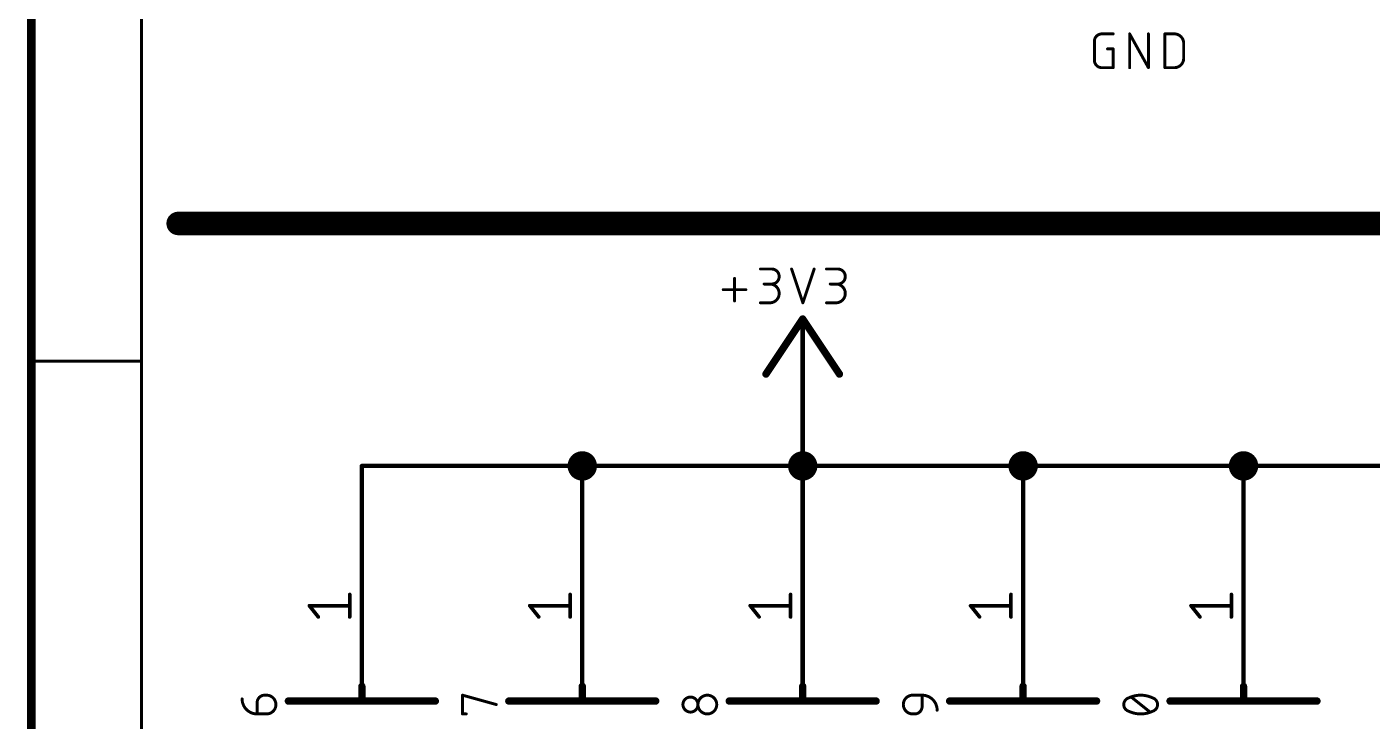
# Model space of a CAD drawing. Extents: x 0 to 261, y -15 to 164.
# Drawn here: x -0.15 to 46.36, y 104.72 to 128.71 of the extents above; entities that cross this region are included whole.
import ezdxf

# ---------------------------------------------------------------- set-up
doc = ezdxf.new("R2010")
doc.units = 0
for name, color, linetype in [('91', 110, 'CONTINUOUS'), ('94', 12, 'CONTINUOUS'), ('95', 253, 'CONTINUOUS'), ('96', 253, 'CONTINUOUS')]:
    doc.layers.add(name, color=color, linetype=linetype)

msp = doc.modelspace()

# ---------------------------------------------------------------- linework, layer by layer
at = {"layer": '91', "const_width": 0.1524}
for points in [[(26.67, 116.078), (26.67, 113.538)], [(11.43, 110.998), (11.43, 113.538)], [(11.43, 113.538), (19.05, 113.538)], [(19.05, 113.538), (19.05, 110.998)], [(26.67, 113.538), (19.05, 113.538)], [(26.67, 110.998), (26.67, 113.538)], [(34.29, 113.538), (26.67, 113.538)], [(34.29, 110.998), (34.29, 113.538)], [(41.91, 113.538), (34.29, 113.538)], [(41.91, 110.998), (41.91, 113.538)], [(46.99, 113.538), (41.91, 113.538)]]:
    msp.add_lwpolyline(points, dxfattribs=at)
at = {"layer": '91'}
for points, const_width in [([(26.7081, 116.078, 1), (26.6319, 116.078)], 0.0762), ([(19.05, 113.284, 1), (19.05, 113.792, 1), (19.05, 113.284)], 0.508), ([(26.67, 113.284, 1), (26.67, 113.792, 1), (26.67, 113.284)], 0.508), ([(34.29, 113.284, 1), (34.29, 113.792, 1), (34.29, 113.284)], 0.508), ([(41.91, 113.284, 1), (41.91, 113.792, 1), (41.91, 113.284)], 0.508), ([(11.4681, 113.538, 1), (11.3919, 113.538)], 0.0762), ([(11.43, 113.5761, 1), (11.43, 113.4999)], 0.0762), ([(19.0881, 113.538, 1), (19.0119, 113.538)], 0.0762), ([(19.05, 113.5761, 1), (19.05, 113.4999)], 0.0762), ([(19.05, 113.4999, 1), (19.05, 113.5761)], 0.0762), ([(26.7081, 113.538, 1), (26.6319, 113.538)], 0.0762), ([(26.67, 113.5761, 1), (26.67, 113.4999)], 0.0762), ([(26.6319, 113.538, 1), (26.7081, 113.538)], 0.0762), ([(26.67, 113.4999, 1), (26.67, 113.5761)], 0.0762), ([(34.3281, 113.538, 1), (34.2519, 113.538)], 0.0762), ([(34.29, 113.5761, 1), (34.29, 113.4999)], 0.0762), ([(34.29, 113.4999, 1), (34.29, 113.5761)], 0.0762), ([(41.9481, 113.538, 1), (41.8719, 113.538)], 0.0762), ([(41.91, 113.5761, 1), (41.91, 113.4999)], 0.0762), ([(41.91, 113.4999, 1), (41.91, 113.5761)], 0.0762), ([(11.3919, 110.998, 1), (11.4681, 110.998)], 0.0762), ([(19.0119, 110.998, 1), (19.0881, 110.998)], 0.0762), ([(26.6319, 110.998, 1), (26.7081, 110.998)], 0.0762), ([(34.2519, 110.998, 1), (34.3281, 110.998)], 0.0762), ([(41.8719, 110.998, 1), (41.9481, 110.998)], 0.0762)]:
    msp.add_lwpolyline(points, format="xyb", dxfattribs=dict(at, const_width=const_width))
at = {"layer": '94'}
for points, const_width in [([(0, 163.83), (0, -15.24)], 0.3), ([(3.81, 160.02), (3.81, -11.43)], 0.1), ([(26.67, 118.618), (25.4, 116.713)], 0.254), ([(27.94, 116.713), (26.67, 118.618)], 0.254), ([(26.67, 116.078), (26.67, 118.618)], 0.1524), ([(0, 117.1575), (3.81, 117.1575)], 0.1), ([(11.43, 110.998), (11.43, 105.918)], 0.1524), ([(19.05, 110.998), (19.05, 105.918)], 0.1524), ([(26.67, 110.998), (26.67, 105.918)], 0.1524), ([(34.29, 110.998), (34.29, 105.918)], 0.1524), ([(41.91, 110.998), (41.91, 105.918)], 0.1524), ([(11.43, 105.918), (11.43, 105.41)], 0.254), ([(19.05, 105.918), (19.05, 105.41)], 0.254), ([(26.67, 105.918), (26.67, 105.41)], 0.254), ([(34.29, 105.918), (34.29, 105.41)], 0.254), ([(41.91, 105.918), (41.91, 105.41)], 0.254), ([(13.97, 105.41), (8.89, 105.41)], 0.254), ([(21.59, 105.41), (16.51, 105.41)], 0.254), ([(29.21, 105.41), (24.13, 105.41)], 0.254), ([(36.83, 105.41), (31.75, 105.41)], 0.254), ([(44.45, 105.41), (39.37, 105.41)], 0.254)]:
    msp.add_lwpolyline(points, dxfattribs=dict(at, const_width=const_width))
for points, const_width in [([(26.7228, 118.6532, 1), (26.6172, 118.5828)], 0.127), ([(26.7228, 118.5828, 1), (26.6172, 118.6532)], 0.127), ([(26.7081, 118.618, 1), (26.6319, 118.618)], 0.0762), ([(0, 117.1825, 1), (0, 117.1325)], 0.05), ([(3.81, 117.1325, 1), (3.81, 117.1825)], 0.05), ([(25.3472, 116.7482, 1), (25.4528, 116.6778)], 0.127), ([(27.8872, 116.6778, 1), (27.9928, 116.7482)], 0.127), ([(26.6319, 116.078, 1), (26.7081, 116.078)], 0.0762), ([(11.4681, 110.998, 1), (11.3919, 110.998)], 0.0762), ([(19.0881, 110.998, 1), (19.0119, 110.998)], 0.0762), ([(26.7081, 110.998, 1), (26.6319, 110.998)], 0.0762), ([(34.3281, 110.998, 1), (34.2519, 110.998)], 0.0762), ([(41.9481, 110.998, 1), (41.8719, 110.998)], 0.0762), ([(11.4935, 105.918, 1), (11.3665, 105.918)], 0.127), ([(19.1135, 105.918, 1), (18.9865, 105.918)], 0.127), ([(26.7335, 105.918, 1), (26.6065, 105.918)], 0.127), ([(34.3535, 105.918, 1), (34.2265, 105.918)], 0.127), ([(41.9735, 105.918, 1), (41.8465, 105.918)], 0.127), ([(11.3919, 105.918, 1), (11.4681, 105.918)], 0.0762), ([(19.0119, 105.918, 1), (19.0881, 105.918)], 0.0762), ([(26.6319, 105.918, 1), (26.7081, 105.918)], 0.0762), ([(34.2519, 105.918, 1), (34.3281, 105.918)], 0.0762), ([(41.8719, 105.918, 1), (41.9481, 105.918)], 0.0762), ([(8.89, 105.4735, 1), (8.89, 105.3465)], 0.127), ([(11.3665, 105.41, 1), (11.4935, 105.41)], 0.127), ([(13.97, 105.3465, 1), (13.97, 105.4735)], 0.127), ([(16.51, 105.4735, 1), (16.51, 105.3465)], 0.127), ([(18.9865, 105.41, 1), (19.1135, 105.41)], 0.127), ([(21.59, 105.3465, 1), (21.59, 105.4735)], 0.127), ([(24.13, 105.4735, 1), (24.13, 105.3465)], 0.127), ([(26.6065, 105.41, 1), (26.7335, 105.41)], 0.127), ([(29.21, 105.3465, 1), (29.21, 105.4735)], 0.127), ([(31.75, 105.4735, 1), (31.75, 105.3465)], 0.127), ([(34.2265, 105.41, 1), (34.3535, 105.41)], 0.127), ([(36.83, 105.3465, 1), (36.83, 105.4735)], 0.127), ([(39.37, 105.4735, 1), (39.37, 105.3465)], 0.127), ([(41.8465, 105.41, 1), (41.9735, 105.41)], 0.127), ([(44.45, 105.3465, 1), (44.45, 105.4735)], 0.127)]:
    msp.add_lwpolyline(points, format="xyb", dxfattribs=dict(at, const_width=const_width))
at = {"layer": '95'}
for points, const_width in [([(5.08, 121.92), (99.06, 121.92)], 0.8128), ([(11.0109, 108.3183), (11.0109, 109.0944)], 0.127), ([(18.6309, 108.3183), (18.6309, 109.0944)], 0.127), ([(26.2509, 108.3183), (26.2509, 109.0944)], 0.127), ([(33.8709, 108.3183), (33.8709, 109.0944)], 0.127), ([(41.4909, 108.3183), (41.4909, 109.0944)], 0.127), ([(9.9243, 108.3183), (9.6139, 108.7064)], 0.127), ([(9.6139, 108.7064), (11.0109, 108.7064)], 0.127), ([(17.5443, 108.3183), (17.2339, 108.7064)], 0.127), ([(17.2339, 108.7064), (18.6309, 108.7064)], 0.127), ([(25.1643, 108.3183), (24.8539, 108.7064)], 0.127), ([(24.8539, 108.7064), (26.2509, 108.7064)], 0.127), ([(32.7843, 108.3183), (32.4739, 108.7064)], 0.127), ([(32.4739, 108.7064), (33.8709, 108.7064)], 0.127), ([(40.4043, 108.3183), (40.0939, 108.7064)], 0.127), ([(40.0939, 108.7064), (41.4909, 108.7064)], 0.127), ([(8.0687, 105.6132), (8.1336, 105.6132)], 0.1016), ([(14.9098, 104.9641), (14.9098, 105.6132)], 0.1016), ([(14.9098, 105.6132), (16.0782, 105.2886)], 0.1016), ([(30.4744, 105.6132), (30.7989, 105.6132)], 0.1016), ([(30.7989, 105.6132), (30.7989, 105.2237)], 0.1016), ([(38.6786, 105.029), (38.0294, 105.5483)], 0.1016), ([(7.8091, 104.9641), (7.8091, 105.3536)], 0.1016), ([(8.1336, 104.9641), (7.8091, 104.9641)], 0.1016), ([(15.0396, 104.9641), (14.9098, 104.9641)], 0.1016), ([(30.5393, 104.9641), (30.4744, 104.9641)], 0.1016)]:
    msp.add_lwpolyline(points, dxfattribs=dict(at, const_width=const_width))
for points, const_width in [([(5.08, 122.1232, 1), (5.08, 121.7168)], 0.4064), ([(11.0427, 109.0944, 1), (10.9792, 109.0944)], 0.0635), ([(18.6626, 109.0944, 1), (18.5992, 109.0944)], 0.0635), ([(26.2827, 109.0944, 1), (26.2192, 109.0944)], 0.0635), ([(33.9027, 109.0944, 1), (33.8391, 109.0944)], 0.0635), ([(41.5227, 109.0944, 1), (41.4592, 109.0944)], 0.0635), ([(9.6387, 108.7262, 1), (9.5891, 108.6865)], 0.0635), ([(9.6139, 108.7381, 1), (9.6139, 108.6746)], 0.0635), ([(9.8996, 108.2985, 1), (9.9491, 108.3381)], 0.0635), ([(11.0109, 108.6746, 1), (11.0109, 108.7381)], 0.0635), ([(17.2587, 108.7262, 1), (17.2091, 108.6865)], 0.0635), ([(17.2339, 108.7381, 1), (17.2339, 108.6746)], 0.0635), ([(17.5196, 108.2985, 1), (17.5691, 108.3381)], 0.0635), ([(18.6309, 108.6746, 1), (18.6309, 108.7381)], 0.0635), ([(24.8787, 108.7262, 1), (24.8291, 108.6865)], 0.0635), ([(24.8539, 108.7381, 1), (24.8539, 108.6746)], 0.0635), ([(25.1396, 108.2985, 1), (25.1891, 108.3381)], 0.0635), ([(26.2509, 108.6746, 1), (26.2509, 108.7381)], 0.0635), ([(32.4987, 108.7262, 1), (32.4491, 108.6865)], 0.0635), ([(32.4739, 108.7381, 1), (32.4739, 108.6746)], 0.0635), ([(32.7596, 108.2985, 1), (32.8091, 108.3381)], 0.0635), ([(33.8709, 108.6746, 1), (33.8709, 108.7381)], 0.0635), ([(40.1187, 108.7262, 1), (40.0691, 108.6865)], 0.0635), ([(40.0939, 108.7381, 1), (40.0939, 108.6746)], 0.0635), ([(40.3796, 108.2985, 1), (40.4291, 108.3381)], 0.0635), ([(41.4909, 108.6746, 1), (41.4909, 108.7381)], 0.0635), ([(10.9792, 108.3183, 1), (11.0427, 108.3183)], 0.0635), ([(18.5992, 108.3183, 1), (18.6626, 108.3183)], 0.0635), ([(26.2192, 108.3183, 1), (26.2827, 108.3183)], 0.0635), ([(33.8391, 108.3183, 1), (33.9027, 108.3183)], 0.0635), ([(41.4592, 108.3183, 1), (41.5227, 108.3183)], 0.0635), ([(8.0687, 105.6132, 0.4142), (7.8091, 105.3536)], 0.1016), ([(8.0687, 105.6386, 1), (8.0687, 105.5878)], 0.0508), ([(8.0687, 105.5878, 1), (8.0687, 105.6386)], 0.0508), ([(8.1336, 104.9641, 1), (8.1336, 105.6132)], 0.1016), ([(8.1336, 105.6386, 1), (8.1336, 105.5878)], 0.0508), ([(8.1336, 105.5878, 1), (8.1336, 105.6386)], 0.0508), ([(14.9352, 105.6132, 1), (14.8844, 105.6132)], 0.0508), ([(14.9166, 105.6377, 1), (14.903, 105.5887)], 0.0508), ([(22.7894, 105.5483, 1), (22.7894, 105.029)], 0.1016), ([(22.7894, 105.029, 1), (22.7894, 105.5483)], 0.1016), ([(22.7894, 105.5737, 1), (22.7894, 105.5229)], 0.0508), ([(22.7894, 105.5229, 1), (22.7894, 105.5737)], 0.0508), ([(23.3736, 105.6132, 1), (23.3736, 104.9641)], 0.1016), ([(23.3736, 104.9641, 1), (23.3736, 105.6132)], 0.1016), ([(23.3736, 105.6386, 1), (23.3736, 105.5878)], 0.0508), ([(23.3736, 105.5878, 1), (23.3736, 105.6386)], 0.0508), ([(30.4744, 105.6132, 1), (30.4744, 104.9641)], 0.1016), ([(30.4744, 105.6386, 1), (30.4744, 105.5878)], 0.0508), ([(30.4744, 105.5878, 1), (30.4744, 105.6386)], 0.0508), ([(30.8243, 105.6132, 1), (30.7735, 105.6132)], 0.0508), ([(31.3182, 105.0939, 0.4142), (30.7989, 105.6132)], 0.1016), ([(30.7989, 105.6386, 1), (30.7989, 105.5878)], 0.0508), ([(30.7989, 105.5878, 1), (30.7989, 105.6386)], 0.0508), ([(37.9321, 105.5158, 0.3205), (37.7698, 105.2886)], 0.1016), ([(38.354, 105.6132, 0.1139), (37.9321, 105.5158)], 0.1016), ([(37.9403, 105.4918, 1), (37.9238, 105.5399)], 0.0508), ([(38.0453, 105.5681, 1), (38.0136, 105.5285)], 0.0508), ([(38.7759, 105.5158, 0.1139), (38.354, 105.6132)], 0.1016), ([(38.354, 105.6386, 1), (38.354, 105.5878)], 0.0508), ([(38.354, 105.5878, 1), (38.354, 105.6386)], 0.0508), ([(38.7842, 105.5399, 1), (38.7677, 105.4918)], 0.0508), ([(38.9382, 105.2886, 0.3205), (38.7759, 105.5158)], 0.1016), ([(7.2898, 105.4834, 0.4142), (7.8091, 104.9641)], 0.1016), ([(7.3152, 105.4834, 1), (7.2644, 105.4834)], 0.0508), ([(7.8345, 105.3536, 1), (7.7837, 105.3536)], 0.0508), ([(7.7837, 105.3536, 1), (7.8345, 105.3536)], 0.0508), ([(16.0714, 105.2642, 1), (16.085, 105.3131)], 0.0508), ([(30.5393, 104.9641, 0.4142), (30.7989, 105.2237)], 0.1016), ([(30.8243, 105.2237, 1), (30.7735, 105.2237)], 0.0508), ([(30.7735, 105.2237, 1), (30.8243, 105.2237)], 0.0508), ([(31.2928, 105.0939, 1), (31.3436, 105.0939)], 0.0508), ([(37.7698, 105.2886, 0.3205), (37.9321, 105.0615)], 0.1016), ([(37.7952, 105.2886, 1), (37.7444, 105.2886)], 0.0508), ([(37.7444, 105.2886, 1), (37.7952, 105.2886)], 0.0508), ([(37.9209, 105.5387, 1), (37.9432, 105.493)], 0.0508), ([(37.9432, 105.0843, 1), (37.9209, 105.0386)], 0.0508), ([(37.9321, 105.0615, 0.1139), (38.354, 104.9641)], 0.1016), ([(37.9238, 105.0374, 1), (37.9403, 105.0855)], 0.0508), ([(38.354, 104.9641, 0.1139), (38.7759, 105.0615)], 0.1016), ([(38.7759, 105.0615, 0.3205), (38.9382, 105.2886)], 0.1016), ([(38.7677, 105.0855, 1), (38.7842, 105.0374)], 0.0508), ([(38.7648, 105.493, 1), (38.7871, 105.5387)], 0.0508), ([(38.7871, 105.0386, 1), (38.7648, 105.0843)], 0.0508), ([(38.9636, 105.2886, 1), (38.9128, 105.2886)], 0.0508), ([(38.9128, 105.2886, 1), (38.9636, 105.2886)], 0.0508), ([(7.8091, 104.9895, 1), (7.8091, 104.9387)], 0.0508), ([(7.7837, 104.9641, 1), (7.8345, 104.9641)], 0.0508), ([(7.8091, 104.9387, 1), (7.8091, 104.9895)], 0.0508), ([(8.1336, 104.9895, 1), (8.1336, 104.9387)], 0.0508), ([(8.1336, 104.9387, 1), (8.1336, 104.9895)], 0.0508), ([(14.9098, 104.9895, 1), (14.9098, 104.9387)], 0.0508), ([(14.8844, 104.9641, 1), (14.9352, 104.9641)], 0.0508), ([(15.0396, 104.9387, 1), (15.0396, 104.9895)], 0.0508), ([(22.7894, 105.0544, 1), (22.7894, 105.0036)], 0.0508), ([(22.7894, 105.0036, 1), (22.7894, 105.0544)], 0.0508), ([(23.3736, 104.9895, 1), (23.3736, 104.9387)], 0.0508), ([(23.3736, 104.9387, 1), (23.3736, 104.9895)], 0.0508), ([(30.4744, 104.9895, 1), (30.4744, 104.9387)], 0.0508), ([(30.4744, 104.9387, 1), (30.4744, 104.9895)], 0.0508), ([(30.5393, 104.9895, 1), (30.5393, 104.9387)], 0.0508), ([(30.5393, 104.9387, 1), (30.5393, 104.9895)], 0.0508), ([(38.354, 104.9895, 1), (38.354, 104.9387)], 0.0508), ([(38.354, 104.9387, 1), (38.354, 104.9895)], 0.0508), ([(38.6627, 105.0092, 1), (38.6944, 105.0488)], 0.0508)]:
    msp.add_lwpolyline(points, format="xyb", dxfattribs=dict(at, const_width=const_width))
at = {"layer": '96'}
for points, const_width in [([(37.0134, 128.4732, 0.4142), (36.7538, 128.2136)], 0.1016), ([(37.0134, 128.4986, 1), (37.0134, 128.4478)], 0.0508), ([(37.0134, 128.4478, 1), (37.0134, 128.4986)], 0.0508), ([(37.4029, 128.4478, 1), (37.4029, 128.4986)], 0.0508), ([(37.9984, 128.4732, 1), (37.9476, 128.4732)], 0.0508), ([(37.9952, 128.4855, 1), (37.9508, 128.4609)], 0.0508), ([(38.6475, 128.4732, 1), (38.5967, 128.4732)], 0.0508), ([(39.2176, 128.4732, 1), (39.1668, 128.4732)], 0.0508), ([(39.1922, 128.4986, 1), (39.1922, 128.4478)], 0.0508), ([(39.8413, 128.1486, 0.4142), (39.5167, 128.4732)], 0.1016), ([(39.5167, 128.4986, 1), (39.5167, 128.4478)], 0.0508), ([(39.5167, 128.4478, 1), (39.5167, 128.4986)], 0.0508), ([(36.7792, 128.2136, 1), (36.7284, 128.2136)], 0.0508), ([(36.7284, 128.2136, 1), (36.7792, 128.2136)], 0.0508), ([(37.2082, 127.9793, 1), (37.2082, 127.9285)], 0.0508), ([(37.4283, 127.9539, 1), (37.3775, 127.9539)], 0.0508), ([(37.4029, 127.9285, 1), (37.4029, 127.9793)], 0.0508), ([(39.8667, 128.1486, 1), (39.8159, 128.1486)], 0.0508), ([(39.8159, 128.1486, 1), (39.8667, 128.1486)], 0.0508), ([(36.7538, 127.5644, 0.4142), (37.0134, 127.3048)], 0.1016), ([(36.7792, 127.5644, 1), (36.7284, 127.5644)], 0.0508), ([(36.7284, 127.5644, 1), (36.7792, 127.5644)], 0.0508), ([(39.5167, 127.3048, 0.4142), (39.8413, 127.6294)], 0.1016), ([(39.8667, 127.6294, 1), (39.8159, 127.6294)], 0.0508), ([(39.8159, 127.6294, 1), (39.8667, 127.6294)], 0.0508), ([(37.0134, 127.3302, 1), (37.0134, 127.2794)], 0.0508), ([(37.0134, 127.2794, 1), (37.0134, 127.3302)], 0.0508), ([(37.3775, 127.3048, 1), (37.4283, 127.3048)], 0.0508), ([(37.4029, 127.2794, 1), (37.4029, 127.3302)], 0.0508), ([(37.9476, 127.3048, 1), (37.9984, 127.3048)], 0.0508), ([(38.5967, 127.3048, 1), (38.6475, 127.3048)], 0.0508), ([(38.5999, 127.2925, 1), (38.6443, 127.3171)], 0.0508), ([(39.1922, 127.3302, 1), (39.1922, 127.2794)], 0.0508), ([(39.1668, 127.3048, 1), (39.2176, 127.3048)], 0.0508), ([(39.5167, 127.3302, 1), (39.5167, 127.2794)], 0.0508), ([(39.5167, 127.2794, 1), (39.5167, 127.3302)], 0.0508), ([(24.3389, 120.0206, 1), (24.288, 120.0206)], 0.0508), ([(25.2081, 120.3706, 1), (25.2081, 120.3198)], 0.0508), ([(25.5976, 119.8259, 1), (25.5976, 120.3452)], 0.1016), ([(25.5976, 120.3706, 1), (25.5976, 120.3198)], 0.0508), ([(25.5976, 120.3198, 1), (25.5976, 120.3706)], 0.0508), ([(26.3103, 120.3532, 1), (26.2621, 120.3372)], 0.0508), ([(27.0892, 120.3372, 1), (27.041, 120.3532)], 0.0508), ([(27.4941, 120.3706, 1), (27.4941, 120.3198)], 0.0508), ([(27.8836, 119.8259, 1), (27.8836, 120.3452)], 0.1016), ([(27.8836, 120.3706, 1), (27.8836, 120.3198)], 0.0508), ([(27.8836, 120.3198, 1), (27.8836, 120.3706)], 0.0508), ([(23.924, 119.6566, 1), (23.924, 119.6058)], 0.0508), ([(24.7029, 119.6058, 1), (24.7029, 119.6566)], 0.0508), ([(25.3379, 119.8513, 1), (25.3379, 119.8005)], 0.0508), ([(25.5326, 119.1768, 1), (25.5326, 119.8259)], 0.1016), ([(25.5326, 119.8513, 1), (25.5326, 119.8005)], 0.0508), ([(25.5976, 119.8513, 1), (25.5976, 119.8005)], 0.0508), ([(25.5976, 119.8005, 1), (25.5976, 119.8513)], 0.0508), ([(27.6239, 119.8513, 1), (27.6239, 119.8005)], 0.0508), ([(27.8186, 119.1768, 1), (27.8186, 119.8259)], 0.1016), ([(27.8186, 119.8513, 1), (27.8186, 119.8005)], 0.0508), ([(27.8836, 119.8513, 1), (27.8836, 119.8005)], 0.0508), ([(27.8836, 119.8005, 1), (27.8836, 119.8513)], 0.0508), ([(24.288, 119.2417, 1), (24.3389, 119.2417)], 0.0508), ([(25.2081, 119.2022, 1), (25.2081, 119.1514)], 0.0508), ([(25.5326, 119.2022, 1), (25.5326, 119.1514)], 0.0508), ([(25.5326, 119.1514, 1), (25.5326, 119.2022)], 0.0508), ([(26.6516, 119.1848, 1), (26.6997, 119.1688)], 0.0508), ([(26.6516, 119.1688, 1), (26.6997, 119.1848)], 0.0508), ([(27.4941, 119.2022, 1), (27.4941, 119.1514)], 0.0508), ([(27.8186, 119.2022, 1), (27.8186, 119.1514)], 0.0508), ([(27.8186, 119.1514, 1), (27.8186, 119.2022)], 0.0508)]:
    msp.add_lwpolyline(points, format="xyb", dxfattribs=dict(at, const_width=const_width))
at = {"layer": '96', "const_width": 0.1016}
for points in [[(37.0134, 128.4732), (37.4029, 128.4732)], [(37.973, 127.3048), (37.973, 128.4732)], [(37.973, 128.4732), (38.6221, 127.3048)], [(38.6221, 127.3048), (38.6221, 128.4732)], [(39.1922, 127.3048), (39.1922, 128.4732)], [(39.1922, 128.4732), (39.5167, 128.4732)], [(36.7538, 127.5644), (36.7538, 128.2136)], [(37.2082, 127.9539), (37.4029, 127.9539)], [(37.4029, 127.9539), (37.4029, 127.3048)], [(39.8413, 128.1486), (39.8413, 127.6294)], [(37.4029, 127.3048), (37.0134, 127.3048)], [(39.5167, 127.3048), (39.1922, 127.3048)], [(24.3134, 119.2417), (24.3134, 120.0206)], [(25.2081, 120.3452), (25.5976, 120.3452)], [(26.2862, 120.3452), (26.6756, 119.1768)], [(26.6756, 119.1768), (27.0651, 120.3452)], [(27.4941, 120.3452), (27.8836, 120.3452)], [(23.924, 119.6312), (24.7029, 119.6312)], [(25.5976, 119.8259), (25.3379, 119.8259)], [(27.8836, 119.8259), (27.6239, 119.8259)], [(25.2081, 119.1768), (25.5326, 119.1768)], [(27.4941, 119.1768), (27.8186, 119.1768)]]:
    msp.add_lwpolyline(points, dxfattribs=at)

doc.saveas('drawing.dxf')
